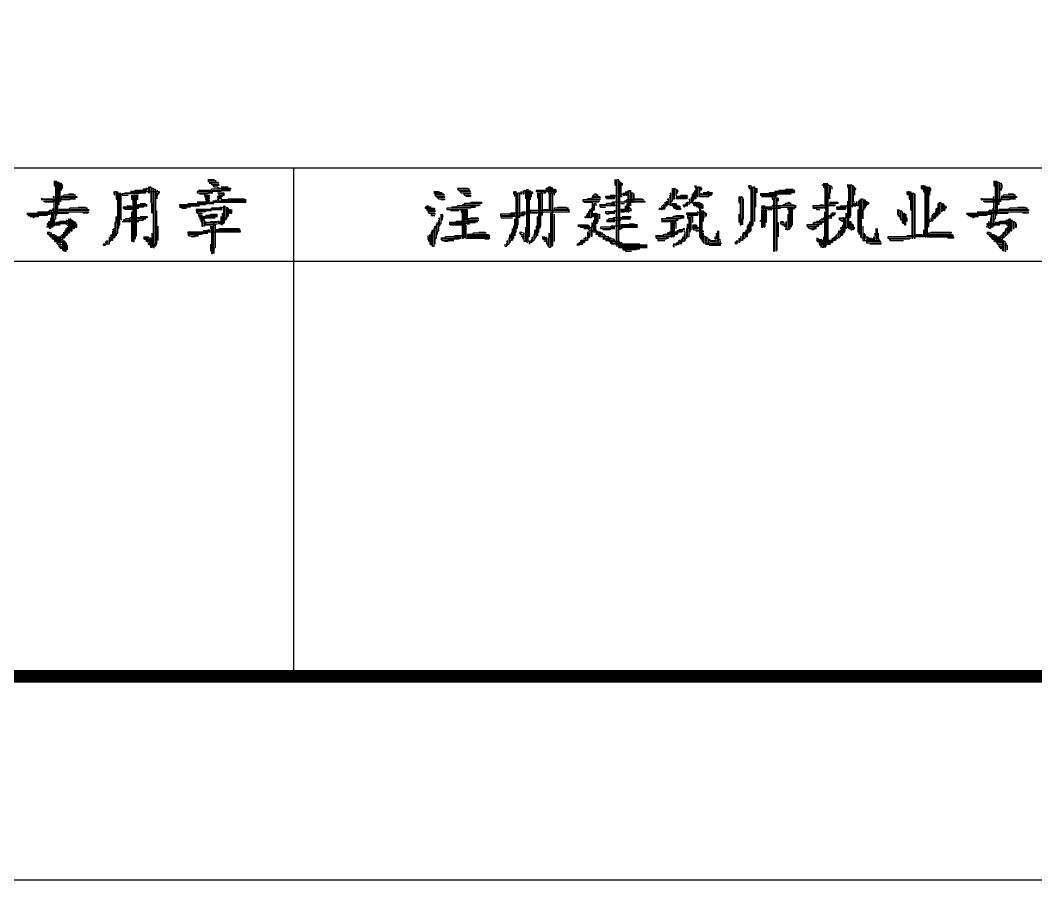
# Model space of a CAD drawing. Header units: inches. Extents: x -10386 to 73614, y -7144 to 52256.
# Drawn here: x 42467 to 50452, y -7144 to -383 of the extents above; entities that cross this region are included whole.
import ezdxf

# ---------------------------------------------------------------- set-up
doc = ezdxf.new("R2010")
doc.units = ezdxf.units.IN
doc.header["$MEASUREMENT"] = 0
doc.layers.add('TITLE_BLOCK_A1$0$TITLE', color=7, linetype='Continuous')
doc.layers.add('Viewpoint', color=8, linetype='Continuous', plot=False)

msp = doc.modelspace()

# ---------------------------------------------------------------- linework, layer by layer
at = {"layer": 'TITLE_BLOCK_A1$0$TITLE'}
for p, q in [((36614.1, -1543.5), (63614.1, -1543.5)), ((36614.1, -1543.5), (63614.1, -1543.5)), ((44614.1, -1543.5), (44614.1, -5543.5)), ((44614.1, -1543.5), (44614.1, -5543.5)), ((36614.1, -2277.4), (44614.1, -2277.4)), ((44614.1, -2277.4), (52614.1, -2277.4)), ((-10385.9, -7143.5), (73614.1, -7143.5))]:
    msp.add_line(p, q, dxfattribs=at)
at = {"layer": 'TITLE_BLOCK_A1$0$TITLE', "const_width": 100}
msp.add_lwpolyline([(-6785.9, 50656.5), (-6785.9, -5543.5), (72114.1, -5543.5), (72114.1, 50656.5), (-6785.9, 50656.5)], dxfattribs=at)
at = {"layer": 'TITLE_BLOCK_A1$0$TITLE'}
for points in [[(42732.9, -1646.2), (42732.9, -1683.7), (42742.3, -1693.1), (42742.3, -1646.2), (42742.3, -1786.8), (42742.3, -1927.5), (42742.3, -1946.2), (42732.9, -1955.6), (42732.9, -2002.5), (42732.9, -1861.8), (42732.9, -1768.1), (42723.5, -1777.5)], [(42751.6, -1646.2), (42751.6, -1786.8), (42751.6, -1918.1), (42751.6, -1899.3), (42761, -1899.3), (42761, -1758.7), (42761, -1655.6), (42770.4, -1655.6), (42770.4, -1796.2), (42770.4, -1833.7), (42770.4, -1805.6), (42779.8, -1805.6), (42779.8, -1665), (42789.1, -1665), (42789.1, -1721.2), (42789.1, -1702.5), (42798.5, -1702.5), (42798.5, -1674.3)], [(43942.3, -1636.8), (43989.1, -1636.8), (43998.5, -1646.2), (44007.9, -1646.2), (43942.3, -1646.2), (43951.6, -1655.6), (44017.3, -1655.6), (44026.6, -1665), (43951.6, -1665), (43970.4, -1665), (43970.4, -1674.3), (44026.6, -1674.3), (44026.6, -1683.7), (43979.8, -1683.7), (43989.1, -1693.1), (44017.3, -1693.1), (44026.6, -1702.5), (44017.3, -1702.5), (44120.4, -1702.5), (44120.4, -1711.8), (43979.8, -1711.8), (43970.4, -1711.8), (43961, -1721.2), (43867.3, -1721.2), (44007.9, -1721.2), (44120.4, -1721.2), (44045.4, -1721.2), (44045.4, -1730.6), (43904.8, -1730.6), (43857.9, -1730.6), (43857.9, -1740), (43979.8, -1740), (43942.3, -1740), (43942.3, -1749.3), (43876.6, -1749.3), (43914.1, -1749.3), (43914.1, -1758.7), (43951.6, -1758.7), (43951.6, -1768.1), (43914.1, -1768.1), (43923.5, -1777.5), (43951.6, -1777.5), (43951.6, -1786.8), (43923.5, -1786.8), (43923.5, -1796.2), (43951.6, -1796.2), (43951.6, -1805.6), (43932.9, -1805.6), (43923.5, -1815), (43857.9, -1815), (43998.5, -1815), (44139.1, -1815), (44242.3, -1815), (44232.9, -1805.6), (44242.3, -1805.6), (44101.6, -1805.6), (43979.8, -1805.6), (44007.9, -1805.6), (44007.9, -1796.2)], [(47142.3, -1636.8), (47142.3, -1674.3), (47151.6, -1683.7), (47151.6, -1636.8), (47151.6, -2152.5), (47161, -2161.8), (47161, -1636.8), (47170.4, -1636.8), (47170.4, -2171.2), (47179.8, -2171.2), (47320.4, -2171.2), (47395.4, -2171.2), (47386, -2161.8), (47395.4, -2161.8), (47254.8, -2161.8), (47179.8, -2161.8), (47189.1, -2152.5), (47179.8, -2152.5), (47320.4, -2152.5), (47395.4, -2152.5), (47339.1, -2152.5), (47339.1, -2143.1), (47198.5, -2143.1), (47114.1, -2143.1), (47123.5, -2133.7), (47104.8, -2133.7), (47198.5, -2133.7), (47179.8, -2133.7), (47179.8, -2124.3), (47095.4, -2124.3), (47104.8, -2115), (47067.3, -2115), (47142.3, -2115), (47132.9, -2105.6), (47048.5, -2105.6), (47057.9, -2096.2), (47048.5, -2096.2), (47114.1, -2096.2), (47095.4, -2096.2), (47095.4, -2086.8), (47020.4, -2086.8), (47029.8, -2077.5), (47011, -2077.5), (47067.3, -2077.5), (47057.9, -2068.1), (46992.3, -2068.1), (47001.6, -2058.7), (46992.3, -2058.7), (47048.5, -2058.7), (47029.8, -2058.7), (47029.8, -2049.3), (46926.6, -2049.3), (46926.6, -2058.7), (46926.6, -2115), (46917.3, -2115), (46879.8, -2115), (46870.4, -2124.3), (46907.9, -2124.3), (46898.5, -2133.7), (46861, -2133.7), (46851.6, -2143.1), (46842.3, -2143.1), (46889.1, -2143.1), (46861, -2143.1), (46861, -2152.5), (46842.3, -2152.5)], [(47179.8, -1646.2), (47179.8, -1786.8), (47179.8, -1927.5), (47179.8, -2030.6), (47189.1, -2021.2), (47198.5, -2021.2), (47189.1, -2011.8), (47320.4, -2011.8), (47311, -2002.5), (47320.4, -2002.5), (47179.8, -2002.5), (47114.1, -2002.5), (47104.8, -2011.8), (47142.3, -2011.8), (47029.8, -2011.8), (47029.8, -2021.2), (47142.3, -2021.2), (47104.8, -2021.2), (47104.8, -2030.6), (47048.5, -2030.6)], [(47189.1, -1655.6), (47189.1, -1768.1), (47198.5, -1768.1)], [(47198.5, -1665), (47198.5, -1683.7)], [(48773.5, -1674.3), (48773.5, -1683.7)], [(48782.9, -1665), (48782.9, -1693.1), (48792.3, -1702.5), (48792.3, -1665), (48792.3, -1805.6), (48792.3, -1861.8), (48801.6, -1871.2), (48801.6, -1730.6), (48801.6, -1665), (48801.6, -2161.8), (48792.3, -2171.2), (48792.3, -2030.6), (48792.3, -1890), (48792.3, -1936.8), (48782.9, -1936.8), (48848.5, -1936.8), (48839.1, -1927.5), (48848.5, -1927.5), (48811, -1927.5), (48820.4, -1918.1), (48811, -1918.1), (48867.3, -1918.1), (48857.9, -1908.7), (48839.1, -1908.7), (48876.6, -1908.7), (48867.3, -1899.3), (48876.6, -1899.3), (48848.5, -1899.3)], [(48811, -1665), (48811, -2143.1), (48820.4, -2143.1), (48820.4, -1674.3), (48829.8, -1683.7), (48829.8, -1786.8), (48829.8, -1740), (48839.1, -1740), (48839.1, -1683.7), (48848.5, -1693.1), (48848.5, -1711.8)], [(48970.4, -1674.3), (48970.4, -1693.1), (48979.8, -1702.5), (48979.8, -1674.3), (48979.8, -1815), (48979.8, -1955.6), (48979.8, -2021.2), (48989.1, -2021.2), (48989.1, -1965), (48998.5, -1965), (48998.5, -2030.6), (49007.9, -2030.6), (49007.9, -1983.7), (49017.3, -1993.1), (49017.3, -2030.6), (49026.6, -2021.2), (49026.6, -2011.8)], [(48989.1, -1674.3), (48989.1, -1815), (48989.1, -1936.8), (48989.1, -1918.1), (48998.5, -1918.1), (48998.5, -1777.5), (48998.5, -1674.3), (49007.9, -1683.7), (49007.9, -1824.3), (49007.9, -1852.5), (49017.3, -1843.1)], [(50123.5, -1646.2), (50123.5, -1683.7), (50132.9, -1693.1), (50132.9, -1646.2), (50132.9, -1786.8), (50132.9, -1927.5), (50132.9, -1946.2), (50123.5, -1955.6), (50123.5, -2002.5), (50123.5, -1861.8), (50123.5, -1768.1), (50114.1, -1777.5)], [(50142.3, -1646.2), (50142.3, -1786.8), (50142.3, -1918.1), (50142.3, -1899.3), (50151.6, -1899.3), (50151.6, -1758.7), (50151.6, -1655.6), (50161, -1655.6), (50161, -1796.2), (50161, -1833.7), (50161, -1805.6), (50170.4, -1805.6), (50170.4, -1665), (50179.8, -1665), (50179.8, -1721.2), (50179.8, -1702.5), (50189.1, -1702.5), (50189.1, -1674.3)], [(42845.4, -1749.3), (42882.9, -1749.3), (42892.3, -1758.7), (42901.6, -1758.7), (42807.9, -1758.7), (42798.5, -1768.1), (42789.1, -1768.1), (42911, -1768.1), (42911, -1777.5), (42789.1, -1777.5), (42789.1, -1786.8), (42901.6, -1786.8), (42854.8, -1786.8), (42854.8, -1796.2), (42714.1, -1796.2), (42629.8, -1796.2), (42639.1, -1786.8), (42629.8, -1786.8), (42723.5, -1786.8)], [(43201.6, -1730.6), (43201.6, -1749.3), (43211, -1758.7), (43211, -1730.6), (43220.4, -1730.6), (43220.4, -1786.8), (43229.8, -1796.2), (43229.8, -1730.6), (43229.8, -1871.2), (43229.8, -2011.8), (43229.8, -2058.7), (43220.4, -2068.1), (43220.4, -2077.5), (43220.4, -1936.8), (43220.4, -1927.5), (43220.4, -1974.3), (43211, -1974.3), (43211, -2086.8), (43201.6, -2096.2), (43201.6, -2021.2), (43192.3, -2030.6)], [(43239.1, -1740), (43239.1, -1880.6), (43239.1, -2021.2), (43239.1, -1993.1), (43248.5, -1993.1), (43248.5, -1852.5), (43248.5, -1740), (43257.9, -1749.3), (43257.9, -1890), (43257.9, -1946.2), (43267.3, -1955.6)], [(43286, -1740), (43426.6, -1740), (43454.8, -1740), (43398.5, -1740), (43398.5, -1749.3), (43267.3, -1749.3), (43267.3, -1758.7), (43314.1, -1758.7)], [(43454.8, -1702.5), (43464.1, -1702.5), (43464.1, -1711.8), (43436, -1711.8), (43426.6, -1721.2), (43464.1, -1721.2), (43370.4, -1721.2), (43361, -1730.6), (43332.9, -1730.6), (43473.5, -1730.6), (43557.9, -1730.6), (43557.9, -1740)], [(43473.5, -1693.1), (43473.5, -1740), (43482.9, -1740), (43482.9, -1693.1), (43492.3, -1693.1), (43492.3, -1815), (43501.6, -1824.3), (43501.6, -1899.3), (43501.6, -1758.7), (43501.6, -1702.5), (43511, -1702.5), (43511, -2171.2), (43520.4, -2171.2), (43520.4, -1711.8), (43529.8, -1711.8), (43529.8, -2161.8), (43529.8, -2143.1), (43539.1, -2143.1), (43539.1, -2002.5), (43539.1, -1880.6)], [(43539.1, -1721.2), (43548.5, -1721.2)], [(43539.1, -1740), (43539.1, -1786.8), (43539.1, -1758.7), (43548.5, -1758.7), (43548.5, -1740), (43557.9, -1749.3)], [(44017.3, -1740), (44064.1, -1740), (44073.5, -1749.3), (44026.6, -1749.3), (44026.6, -1758.7), (44073.5, -1758.7), (44054.8, -1758.7), (44054.8, -1768.1), (44017.3, -1768.1), (44017.3, -1777.5), (44045.4, -1777.5), (44045.4, -1786.8), (44017.3, -1786.8), (44017.3, -1796.2), (44026.6, -1796.2)], [(44045.4, -1693.1), (44101.6, -1693.1)], [(45717.3, -1730.6), (45754.8, -1730.6), (45764.1, -1740), (45782.9, -1740), (45717.3, -1740), (45726.6, -1749.3), (45792.3, -1749.3), (45801.6, -1758.7), (45726.6, -1758.7), (45736, -1768.1), (45801.6, -1768.1), (45801.6, -1777.5), (45745.4, -1777.5), (45754.8, -1786.8), (45801.6, -1786.8), (45801.6, -1796.2), (45773.5, -1796.2)], [(45904.8, -1702.5), (45979.8, -1702.5), (45989.1, -1711.8), (45998.5, -1711.8), (45904.8, -1711.8), (45914.1, -1721.2), (45998.5, -1721.2), (46007.9, -1730.6), (45923.5, -1730.6), (45932.9, -1740), (46007.9, -1740), (46007.9, -1749.3), (45951.6, -1749.3), (45961, -1758.7), (46007.9, -1758.7), (46007.9, -1768.1), (45970.4, -1768.1)], [(46373.5, -1740), (46373.5, -1880.6), (46373.5, -2021.2), (46373.5, -1993.1), (46382.9, -1993.1), (46382.9, -1852.5), (46382.9, -1740), (46392.3, -1740), (46392.3, -1880.6), (46392.3, -1936.8), (46392.3, -1918.1), (46401.6, -1918.1), (46429.8, -1918.1), (46420.4, -1908.7), (46401.6, -1908.7), (46439.1, -1908.7), (46429.8, -1899.3), (46439.1, -1899.3), (46326.6, -1899.3), (46317.3, -1908.7), (46354.8, -1908.7), (46242.3, -1908.7), (46242.3, -1918.1), (46354.8, -1918.1), (46354.8, -1927.5), (46242.3, -1927.5), (46251.6, -1936.8), (46336, -1936.8)], [(46345.4, -1730.6), (46345.4, -1749.3), (46354.8, -1758.7), (46354.8, -1768.1), (46354.8, -1730.6), (46364.1, -1730.6), (46364.1, -1871.2), (46364.1, -2011.8), (46364.1, -2049.3), (46354.8, -2058.7), (46354.8, -2077.5), (46354.8, -1946.2), (46354.8, -2002.5), (46345.4, -2002.5), (46345.4, -2096.2), (46336, -2105.6), (46336, -2115), (46336, -2021.2), (46336, -2058.7), (46326.6, -2058.7), (46326.6, -2115), (46317.3, -2124.3), (46317.3, -2133.7), (46317.3, -2068.1), (46317.3, -2096.2), (46307.9, -2096.2), (46307.9, -2143.1), (46298.5, -2152.5), (46298.5, -2115), (46289.1, -2124.3)], [(46401.6, -1730.6), (46401.6, -1749.3), (46411, -1749.3), (46411, -1730.6)], [(46420.4, -1721.2), (46420.4, -1749.3), (46429.8, -1749.3), (46429.8, -1721.2), (46439.1, -1721.2), (46439.1, -1786.8)], [(46448.5, -1711.8), (46448.5, -1852.5), (46448.5, -1993.1), (46448.5, -2124.3), (46457.9, -2133.7)], [(46457.9, -1711.8), (46457.9, -1852.5), (46457.9, -1993.1), (46457.9, -2115), (46467.3, -2124.3)], [(46467.3, -1721.2), (46467.3, -1861.8), (46467.3, -2002.5), (46467.3, -2086.8)], [(46476.6, -1721.2), (46476.6, -1796.2), (46476.6, -1768.1), (46486, -1768.1), (46486, -1730.6), (46495.4, -1740), (46495.4, -1749.3)], [(46551.6, -1740), (46551.6, -1880.6), (46551.6, -2021.2), (46551.6, -2002.5), (46561, -2002.5), (46561, -1861.8), (46561, -1740), (46570.4, -1740), (46570.4, -1880.6), (46570.4, -1918.1), (46570.4, -1890), (46579.8, -1890), (46720.4, -1890), (46786, -1890), (46776.6, -1880.6), (46786, -1880.6), (46645.4, -1880.6), (46504.8, -1880.6), (46476.6, -1880.6), (46476.6, -1890), (46532.9, -1890), (46532.9, -1899.3), (46476.6, -1899.3)], [(46532.9, -1740), (46532.9, -1777.5), (46542.3, -1786.8), (46542.3, -1740), (46542.3, -1880.6), (46542.3, -2021.2), (46542.3, -2049.3), (46532.9, -2058.7), (46532.9, -2077.5), (46532.9, -1936.8), (46532.9, -1927.5), (46532.9, -2002.5), (46523.5, -2002.5), (46523.5, -2086.8), (46514.1, -2096.2), (46514.1, -2105.6), (46514.1, -2030.6), (46514.1, -2068.1), (46504.8, -2068.1), (46504.8, -2115), (46495.4, -2124.3), (46495.4, -2086.8), (46486, -2096.2)], [(46617.3, -1693.1), (46636, -1693.1), (46645.4, -1702.5), (46654.8, -1702.5), (46607.9, -1702.5), (46598.5, -1711.8), (46673.5, -1711.8), (46682.9, -1721.2), (46542.3, -1721.2), (46523.5, -1721.2), (46523.5, -1730.6), (46664.1, -1730.6), (46682.9, -1730.6), (46673.5, -1740)], [(46579.8, -1740), (46598.5, -1740)], [(46617.3, -1740), (46626.6, -1740), (46626.6, -1871.2), (46636, -1871.2), (46636, -1740), (46645.4, -1740), (46645.4, -1880.6), (46645.4, -2021.2), (46645.4, -2161.8), (46654.8, -2152.5), (46654.8, -2011.8), (46654.8, -1871.2), (46654.8, -1740), (46664.1, -1740), (46664.1, -1758.7)], [(46982.9, -1749.3), (46992.3, -1749.3), (47001.6, -1758.7), (47011, -1758.7), (46973.5, -1758.7), (46964.1, -1768.1), (47020.4, -1768.1), (47029.8, -1777.5), (46964.1, -1777.5), (46954.8, -1786.8), (46926.6, -1786.8), (47029.8, -1786.8), (47020.4, -1796.2), (46889.1, -1796.2), (46889.1, -1805.6), (47020.4, -1805.6), (47011, -1815), (46898.5, -1815), (46964.1, -1815), (46964.1, -1824.3), (46964.1, -1927.5), (46973.5, -1927.5)], [(47245.4, -1721.2), (47245.4, -1861.8), (47245.4, -1890), (47254.8, -1890), (47254.8, -1749.3), (47254.8, -1721.2), (47264.1, -1721.2), (47264.1, -1843.1), (47264.1, -1815), (47273.5, -1815), (47273.5, -1740), (47282.9, -1740), (47282.9, -1815), (47292.3, -1815), (47292.3, -1749.3), (47292.3, -1786.8), (47301.6, -1786.8), (47357.9, -1786.8), (47367.3, -1796.2), (47236, -1796.2), (47226.6, -1805.6), (47217.3, -1805.6), (47357.9, -1805.6), (47376.6, -1805.6), (47376.6, -1815), (47236, -1815), (47123.5, -1815), (47114.1, -1824.3), (47142.3, -1824.3), (47076.6, -1824.3), (47067.3, -1833.7), (47020.4, -1833.7), (47142.3, -1833.7), (47142.3, -1843.1), (47020.4, -1843.1), (47029.8, -1852.5), (47067.3, -1852.5)], [(47198.5, -1749.3), (47198.5, -1758.7)], [(47207.9, -1740), (47207.9, -1758.7), (47217.3, -1758.7), (47217.3, -1740)], [(47226.6, -1730.6), (47226.6, -1758.7), (47236, -1758.7), (47236, -1730.6)], [(47592.3, -1702.5), (47592.3, -1805.6), (47582.9, -1815), (47582.9, -1843.1), (47582.9, -1740), (47573.5, -1749.3)], [(47601.6, -1702.5), (47601.6, -1786.8), (47611, -1786.8), (47611, -1702.5), (47620.4, -1711.8), (47620.4, -1758.7), (47629.8, -1768.1)], [(47629.8, -1711.8), (47629.8, -1749.3), (47629.8, -1730.6), (47639.1, -1730.6), (47639.1, -1721.2)], [(47770.4, -1683.7), (47770.4, -1693.1), (47779.8, -1702.5), (47779.8, -1683.7), (47779.8, -1786.8), (47770.4, -1786.8), (47770.4, -1721.2), (47770.4, -1740), (47761, -1740), (47761, -1796.2), (47751.6, -1805.6), (47751.6, -1824.3), (47751.6, -1749.3), (47751.6, -1777.5), (47742.3, -1777.5), (47742.3, -1815), (47732.9, -1824.3), (47732.9, -1786.8), (47723.5, -1796.2)], [(47789.1, -1693.1), (47789.1, -1768.1), (47798.5, -1768.1), (47798.5, -1693.1), (47807.9, -1693.1), (47807.9, -1768.1), (47817.3, -1768.1), (47882.9, -1768.1), (47873.5, -1758.7), (47901.6, -1758.7), (47817.3, -1758.7), (47826.6, -1749.3), (47817.3, -1749.3), (47911, -1749.3), (47901.6, -1740), (47911, -1740), (47836, -1740), (47873.5, -1740), (47873.5, -1730.6), (47882.9, -1730.6)], [(47817.3, -1693.1), (47817.3, -1721.2), (47826.6, -1711.8), (47826.6, -1702.5)], [(48192.3, -1683.7), (48192.3, -1693.1), (48201.6, -1702.5), (48201.6, -1711.8), (48201.6, -1683.7), (48211, -1683.7), (48211, -1824.3), (48211, -1965), (48211, -2040), (48201.6, -2049.3)], [(48220.4, -1693.1), (48220.4, -1833.7), (48220.4, -1974.3), (48220.4, -2002.5), (48229.8, -1993.1), (48229.8, -1852.5), (48229.8, -1711.8), (48229.8, -1693.1), (48239.1, -1693.1), (48239.1, -1833.7), (48239.1, -1965)], [(48248.5, -1702.5), (48248.5, -1843.1), (48248.5, -1852.5)], [(48257.9, -1702.5), (48257.9, -1740)], [(48482.9, -1711.8), (48539.1, -1711.8), (48548.5, -1721.2), (48557.9, -1721.2), (48436, -1721.2), (48426.6, -1730.6), (48398.5, -1730.6), (48539.1, -1730.6), (48557.9, -1730.6), (48548.5, -1740), (48407.9, -1740), (48361, -1740), (48351.6, -1749.3), (48286, -1749.3), (48426.6, -1749.3), (48529.8, -1749.3)], [(49017.3, -1683.7), (49017.3, -1805.6), (49026.6, -1815)], [(49026.6, -1693.1), (49026.6, -1758.7), (49026.6, -1711.8), (49036, -1711.8), (49036, -1702.5)], [(49439.1, -1730.6), (49439.1, -1749.3), (49448.5, -1758.7), (49448.5, -1730.6), (49457.9, -1730.6), (49457.9, -1786.8), (49467.3, -1796.2), (49467.3, -1730.6), (49467.3, -1871.2), (49476.6, -1880.6), (49476.6, -1740), (49476.6, -1880.6), (49476.6, -2021.2), (49476.6, -2096.2), (49486, -2096.2), (49486, -1955.6), (49486, -1815), (49486, -1740), (49495.4, -1749.3), (49495.4, -1890), (49495.4, -2030.6), (49495.4, -2096.2), (49504.8, -2096.2), (49504.8, -1955.6), (49504.8, -1815), (49504.8, -1749.3)], [(49551.6, -1683.7), (49551.6, -1702.5), (49561, -1711.8), (49561, -1683.7), (49570.4, -1683.7), (49570.4, -1730.6), (49579.8, -1740), (49579.8, -1683.7), (49579.8, -1824.3), (49579.8, -1965), (49579.8, -2086.8), (49589.1, -2086.8), (49589.1, -1946.2), (49589.1, -1805.6), (49589.1, -1693.1), (49598.5, -1693.1), (49598.5, -1833.7), (49598.5, -1974.3), (49598.5, -2086.8), (49607.9, -2086.8), (49748.5, -2086.8), (49804.8, -2086.8), (49804.8, -2096.2), (49757.9, -2096.2)], [(49607.9, -1693.1), (49607.9, -1833.7), (49607.9, -1974.3), (49607.9, -2011.8), (49607.9, -1974.3), (49617.3, -1974.3)], [(49617.3, -1693.1), (49617.3, -1758.7), (49617.3, -1721.2), (49626.6, -1721.2), (49626.6, -1702.5)], [(50236, -1749.3), (50273.5, -1749.3), (50282.9, -1758.7), (50292.3, -1758.7), (50198.5, -1758.7), (50189.1, -1768.1), (50179.8, -1768.1), (50301.6, -1768.1), (50301.6, -1777.5), (50179.8, -1777.5), (50179.8, -1786.8), (50292.3, -1786.8), (50245.4, -1786.8), (50245.4, -1796.2), (50104.8, -1796.2), (50020.4, -1796.2), (50029.8, -1786.8), (50020.4, -1786.8), (50114.1, -1786.8)], [(42648.5, -1805.6), (42789.1, -1805.6), (42723.5, -1805.6), (42723.5, -1815), (42657.9, -1815)], [(43407.9, -1824.3), (43445.4, -1824.3), (43454.8, -1833.7), (43464.1, -1833.7), (43389.1, -1833.7), (43389.1, -1843.1), (43464.1, -1843.1), (43436, -1843.1), (43436, -1852.5), (43295.4, -1852.5), (43276.6, -1852.5), (43276.6, -1861.8), (43398.5, -1861.8), (43342.3, -1861.8), (43342.3, -1871.2), (43286, -1871.2)], [(43342.3, -1758.7), (43342.3, -1786.8), (43351.6, -1796.2), (43351.6, -1758.7), (43351.6, -1899.3), (43351.6, -2040), (43351.6, -2124.3), (43361, -2124.3), (43361, -1983.7), (43361, -1843.1), (43361, -1758.7), (43370.4, -1758.7), (43370.4, -1899.3), (43370.4, -2040), (43370.4, -2105.6), (43370.4, -2077.5), (43379.8, -2077.5), (43379.8, -1936.8), (43379.8, -1796.2), (43379.8, -1758.7), (43389.1, -1758.7), (43389.1, -1796.2)], [(43782.9, -1824.3), (43923.5, -1824.3), (43989.1, -1824.3), (43923.5, -1824.3), (43923.5, -1833.7), (43782.9, -1833.7), (43717.3, -1833.7), (43717.3, -1843.1), (43857.9, -1843.1), (43876.6, -1843.1), (43801.6, -1843.1), (43801.6, -1852.5), (43717.3, -1852.5), (43736, -1852.5), (43736, -1861.8), (43773.5, -1861.8)], [(44101.6, -1786.8), (44223.5, -1786.8), (44232.9, -1796.2), (44242.3, -1796.2), (44101.6, -1796.2), (44045.4, -1796.2)], [(46007.9, -1815), (46092.3, -1815), (46092.3, -1824.3), (45961, -1824.3), (45951.6, -1833.7), (45942.3, -1833.7), (46082.9, -1833.7), (46073.5, -1843.1), (45932.9, -1843.1), (45904.8, -1843.1), (45895.4, -1852.5), (45857.9, -1852.5), (45998.5, -1852.5), (46045.4, -1852.5), (46007.9, -1852.5), (46007.9, -1861.8), (45867.3, -1861.8), (45820.4, -1861.8), (45820.4, -1871.2), (45961, -1871.2), (45979.8, -1871.2), (45979.8, -1880.6), (45979.8, -1983.7), (45989.1, -1983.7), (45998.5, -1983.7), (45989.1, -1974.3), (46045.4, -1974.3), (46036, -1965), (46064.1, -1965), (45923.5, -1965), (45895.4, -1965), (45886, -1974.3), (45839.1, -1974.3), (45970.4, -1974.3), (45970.4, -1983.7), (45839.1, -1983.7), (45848.5, -1993.1), (45970.4, -1993.1), (45970.4, -2002.5), (45970.4, -2096.2), (45979.8, -2096.2), (46120.4, -2096.2), (46157.9, -2096.2), (46148.5, -2105.6), (46120.4, -2105.6)], [(46973.5, -1824.3), (46973.5, -1880.6), (46982.9, -1871.2), (46982.9, -1824.3), (46992.3, -1824.3), (46992.3, -1843.1)], [(47104.8, -1758.7), (47142.3, -1758.7), (47142.3, -1768.1), (47067.3, -1768.1), (47067.3, -1777.5), (47142.3, -1777.5), (47132.9, -1786.8), (47076.6, -1786.8)], [(47189.1, -1824.3), (47217.3, -1824.3)], [(47236, -1824.3), (47236, -1890), (47226.6, -1890), (47226.6, -1843.1), (47226.6, -1871.2), (47217.3, -1871.2), (47189.1, -1871.2), (47189.1, -1880.6), (47273.5, -1880.6), (47264.1, -1871.2), (47273.5, -1871.2)], [(47536, -1815), (47536, -1861.8), (47526.6, -1871.2), (47526.6, -1833.7), (47517.3, -1843.1)], [(47545.4, -1805.6), (47545.4, -1843.1), (47554.8, -1843.1), (47554.8, -1805.6)], [(47573.5, -1758.7), (47573.5, -1833.7), (47564.1, -1833.7), (47564.1, -1786.8), (47554.8, -1796.2)], [(47592.3, -1824.3), (47620.4, -1824.3), (47629.8, -1833.7), (47592.3, -1833.7), (47592.3, -1843.1), (47648.5, -1843.1), (47657.9, -1852.5), (47601.6, -1852.5), (47611, -1861.8), (47657.9, -1861.8), (47657.9, -1871.2), (47620.4, -1871.2)], [(47657.9, -1758.7), (47704.8, -1758.7), (47714.1, -1768.1), (47639.1, -1768.1), (47629.8, -1777.5), (47620.4, -1777.5), (47714.1, -1777.5), (47704.8, -1786.8), (47620.4, -1786.8)], [(47695.4, -1824.3), (47695.4, -1843.1), (47686, -1852.5), (47686, -1833.7), (47676.6, -1843.1)], [(47704.8, -1815), (47704.8, -1843.1), (47714.1, -1843.1), (47714.1, -1815), (47723.5, -1815), (47723.5, -1833.7)], [(47761, -1815), (47761, -1833.7), (47770.4, -1843.1), (47770.4, -1815), (47779.8, -1815), (47779.8, -1843.1), (47789.1, -1852.5), (47789.1, -1815), (47798.5, -1815), (47798.5, -1852.5), (47807.9, -1861.8), (47807.9, -1815), (47807.9, -1955.6), (47807.9, -2086.8), (47817.3, -2096.2), (47817.3, -2105.6), (47817.3, -1965), (47817.3, -1824.3), (47826.6, -1824.3), (47826.6, -1861.8), (47836, -1861.8), (47836, -1833.7)], [(48117.3, -1768.1), (48117.3, -1815), (48126.6, -1824.3), (48126.6, -1768.1), (48126.6, -1908.7), (48126.6, -1993.1), (48136, -1993.1), (48136, -1852.5), (48136, -1768.1), (48145.4, -1777.5), (48145.4, -1918.1), (48145.4, -1993.1), (48145.4, -1946.2), (48154.8, -1946.2), (48154.8, -1805.6), (48154.8, -1786.8)], [(48286, -1758.7), (48417.3, -1758.7), (48407.9, -1768.1), (48295.4, -1768.1), (48379.8, -1768.1), (48379.8, -1777.5), (48379.8, -1786.8), (48389.1, -1796.2), (48389.1, -1777.5), (48389.1, -1918.1), (48389.1, -2058.7), (48389.1, -2199.3), (48398.5, -2199.3), (48398.5, -2058.7), (48398.5, -1918.1), (48398.5, -1777.5), (48407.9, -1777.5), (48407.9, -1918.1), (48407.9, -2058.7), (48407.9, -2199.3), (48417.3, -2190), (48417.3, -2049.3), (48417.3, -1908.7), (48417.3, -1777.5), (48426.6, -1786.8), (48426.6, -1805.6)], [(48501.6, -1815), (48511, -1815), (48520.4, -1824.3), (48529.8, -1824.3), (48482.9, -1824.3), (48473.5, -1833.7), (48464.1, -1833.7), (48548.5, -1833.7), (48557.9, -1843.1), (48567.3, -1843.1), (48426.6, -1843.1), (48379.8, -1843.1), (48370.4, -1852.5), (48379.8, -1852.5), (48295.4, -1852.5), (48295.4, -1861.8), (48436, -1861.8), (48445.4, -1861.8), (48436, -1852.5), (48426.6, -1852.5), (48567.3, -1852.5), (48557.9, -1861.8)], [(48829.8, -1815), (48895.4, -1815), (48895.4, -1824.3), (48829.8, -1824.3), (48829.8, -1833.7), (48876.6, -1833.7), (48867.3, -1843.1), (48726.6, -1843.1), (48698.5, -1843.1), (48698.5, -1852.5), (48782.9, -1852.5), (48782.9, -1861.8), (48698.5, -1861.8), (48726.6, -1861.8), (48726.6, -1871.2), (48754.8, -1871.2)], [(48754.8, -1833.7), (48782.9, -1833.7)], [(49017.3, -1824.3), (49036, -1824.3), (49036, -1833.7), (49017.3, -1833.7), (49026.6, -1843.1), (49036, -1843.1), (48961, -1843.1), (48961, -1852.5), (48886, -1852.5), (48886, -1861.8), (48961, -1861.8), (48951.6, -1871.2), (48886, -1871.2)], [(48970.4, -1805.6), (48970.4, -1946.2), (48970.4, -2011.8), (48961, -2021.2), (48961, -1899.3), (48961, -1936.8), (48951.6, -1936.8), (48951.6, -2040), (48942.3, -2049.3), (48942.3, -2058.7), (48942.3, -1936.8), (48932.9, -1936.8)], [(49054.8, -1805.6), (49054.8, -1843.1), (49045.4, -1843.1), (49045.4, -1815), (49036, -1815)], [(49064.1, -1796.2), (49064.1, -1936.8), (49064.1, -2068.1), (49064.1, -2049.3), (49054.8, -2049.3), (49054.8, -1908.7), (49054.8, -1871.2)], [(49073.5, -1786.8), (49073.5, -1927.5), (49073.5, -2068.1), (49073.5, -2086.8), (49082.9, -2096.2), (49082.9, -1955.6), (49082.9, -1815), (49082.9, -1786.8), (49092.3, -1786.8), (49092.3, -1927.5), (49092.3, -1946.2), (49092.3, -1871.2), (49101.6, -1871.2), (49101.6, -1796.2), (49111, -1796.2), (49111, -1861.8), (49111, -1843.1), (49120.4, -1843.1), (49120.4, -1805.6), (49129.8, -1815), (49129.8, -1833.7), (49139.1, -1824.3), (49139.1, -1815)], [(49682.9, -1824.3), (49682.9, -1918.1), (49673.5, -1927.5), (49673.5, -1861.8), (49664.1, -1871.2)], [(49692.3, -1815), (49692.3, -1908.7), (49701.6, -1899.3), (49701.6, -1815), (49711, -1824.3), (49711, -1890), (49720.4, -1880.6), (49720.4, -1824.3), (49729.8, -1833.7), (49729.8, -1880.6), (49739.1, -1871.2), (49739.1, -1843.1), (49748.5, -1852.5), (49748.5, -1861.8)], [(50039.1, -1805.6), (50179.8, -1805.6), (50114.1, -1805.6), (50114.1, -1815), (50048.5, -1815)], [(42517.3, -1899.3), (42657.9, -1899.3), (42798.5, -1899.3), (42845.4, -1899.3)], [(42517.3, -1908.7), (42657.9, -1908.7), (42704.8, -1908.7), (42676.6, -1908.7), (42676.6, -1918.1), (42536, -1918.1), (42526.6, -1918.1), (42545.4, -1918.1), (42545.4, -1927.5), (42611, -1927.5), (42573.5, -1927.5), (42573.5, -1936.8), (42564.1, -1936.8)], [(42601.6, -1890), (42742.3, -1890), (42882.9, -1890), (43004.8, -1890), (42995.4, -1899.3), (42957.9, -1899.3)], [(42920.4, -1852.5), (42976.6, -1852.5), (42986, -1861.8), (42995.4, -1861.8), (42854.8, -1861.8), (42845.4, -1871.2), (42770.4, -1871.2), (42911, -1871.2), (43004.8, -1871.2), (43004.8, -1880.6), (42864.1, -1880.6), (42723.5, -1880.6), (42695.4, -1880.6), (42686, -1890), (42723.5, -1890), (42723.5, -2011.8), (42714.1, -2011.8), (42714.1, -1890), (42704.8, -1890)], [(42723.5, -1861.8), (42723.5, -1871.2)], [(43304.8, -1843.1), (43342.3, -1843.1)], [(43342.3, -1890), (43342.3, -2030.6), (43342.3, -2124.3)], [(44036, -1852.5), (44054.8, -1852.5), (44054.8, -1861.8), (43970.4, -1861.8), (43961, -1871.2), (44054.8, -1871.2), (43914.1, -1871.2), (43848.5, -1871.2), (43848.5, -1880.6), (43970.4, -1880.6), (43923.5, -1880.6), (43923.5, -1890), (43848.5, -1890), (43857.9, -1899.3), (43895.4, -1899.3), (43895.4, -1908.7), (43867.3, -1908.7), (43867.3, -1918.1), (43895.4, -1918.1), (43904.8, -1927.5), (43867.3, -1927.5), (44007.9, -1927.5), (44017.3, -1927.5), (44007.9, -1918.1), (44017.3, -1918.1), (43923.5, -1918.1), (43961, -1918.1), (43961, -1908.7), (44017.3, -1908.7)], [(44054.8, -1899.3), (44054.8, -1993.1), (44045.4, -1993.1), (44045.4, -1927.5), (44045.4, -1965), (44036, -1965), (44036, -1983.7), (44026.6, -1983.7), (44026.6, -1965), (44017.3, -1965)], [(44064.1, -1843.1), (44064.1, -1983.7), (44073.5, -1974.3), (44073.5, -1843.1), (44082.9, -1852.5), (44082.9, -1955.6), (44082.9, -1936.8), (44092.3, -1936.8), (44092.3, -1852.5), (44101.6, -1861.8), (44101.6, -1927.5), (44101.6, -1899.3), (44111, -1899.3), (44111, -1871.2), (44120.4, -1871.2), (44120.4, -1899.3), (44129.8, -1899.3), (44129.8, -1871.2)], [(45661, -1843.1), (45670.4, -1843.1), (45679.8, -1852.5), (45698.5, -1852.5), (45651.6, -1852.5), (45651.6, -1861.8), (45717.3, -1861.8), (45726.6, -1871.2), (45661, -1871.2), (45670.4, -1880.6), (45726.6, -1880.6), (45726.6, -1890), (45670.4, -1890), (45679.8, -1899.3), (45726.6, -1899.3), (45726.6, -1908.7), (45698.5, -1908.7), (45698.5, -1918.1), (45726.6, -1918.1)], [(45773.5, -1908.7), (45773.5, -1983.7), (45764.1, -1993.1), (45764.1, -2002.5), (45764.1, -1936.8), (45754.8, -1946.2)], [(45782.9, -1908.7), (45782.9, -1955.6), (45782.9, -1927.5), (45792.3, -1927.5), (45792.3, -1918.1)], [(45848.5, -1880.6), (45914.1, -1880.6)], [(45932.9, -1880.6), (45932.9, -1890), (45942.3, -1899.3), (45942.3, -1880.6), (45942.3, -2021.2), (45942.3, -2096.2), (45951.6, -2096.2), (45951.6, -1955.6), (45951.6, -1880.6), (45961, -1880.6), (45961, -2021.2), (45961, -2096.2)], [(45970.4, -1880.6), (45970.4, -1955.6)], [(46411, -1890), (46439.1, -1890)], [(46579.8, -1871.2), (46617.3, -1871.2)], [(46636, -1899.3), (46636, -2040), (46636, -2171.2), (46626.6, -2171.2), (46626.6, -2058.7), (46626.6, -2096.2), (46617.3, -2096.2), (46617.3, -2161.8), (46617.3, -2143.1), (46607.9, -2143.1), (46607.9, -2096.2), (46598.5, -2086.8)], [(46692.3, -1852.5), (46757.9, -1852.5), (46767.3, -1861.8), (46776.6, -1861.8), (46664.1, -1861.8), (46664.1, -1871.2), (46786, -1871.2)], [(46664.1, -1908.7), (46664.1, -2049.3), (46664.1, -2124.3)], [(46954.8, -1861.8), (46954.8, -1936.8), (46945.4, -1936.8), (46945.4, -1871.2), (46945.4, -1890), (46936, -1890), (46936, -1936.8), (46926.6, -1936.8), (46926.6, -1899.3), (46926.6, -1918.1), (46917.3, -1918.1), (46917.3, -1936.8), (46907.9, -1936.8), (46907.9, -1927.5)], [(46973.5, -1899.3), (46973.5, -1918.1), (46982.9, -1927.5), (46982.9, -1899.3), (46982.9, -2040), (46992.3, -2040), (46992.3, -1899.3), (47001.6, -1899.3), (47001.6, -1983.7), (47001.6, -1965), (47011, -1965), (47011, -1908.7), (47020.4, -1908.7), (47020.4, -1946.2)], [(47132.9, -1880.6), (47142.3, -1880.6), (47142.3, -1890), (47067.3, -1890), (47067.3, -1899.3), (47142.3, -1899.3), (47095.4, -1899.3), (47095.4, -1908.7), (47076.6, -1908.7)], [(47189.1, -1890), (47217.3, -1890)], [(47273.5, -1871.2), (47254.8, -1852.5)], [(47489.1, -1861.8), (47498.5, -1861.8), (47498.5, -1871.2), (47489.1, -1871.2)], [(47507.9, -1843.1), (47507.9, -1871.2), (47517.3, -1871.2), (47517.3, -1852.5)], [(47789.1, -1890), (47798.5, -1890), (47798.5, -1899.3), (47704.8, -1899.3), (47704.8, -1908.7), (47798.5, -1908.7), (47789.1, -1918.1), (47714.1, -1918.1), (47714.1, -1927.5), (47714.1, -1936.8), (47723.5, -1946.2), (47723.5, -1927.5), (47723.5, -2068.1), (47723.5, -2086.8), (47714.1, -2086.8), (47714.1, -1983.7), (47714.1, -2021.2), (47704.8, -2021.2), (47704.8, -2096.2), (47695.4, -2105.6), (47695.4, -2115), (47695.4, -2049.3), (47686, -2040)], [(47826.6, -1880.6), (47826.6, -2021.2), (47826.6, -2115), (47836, -2124.3), (47836, -2133.7), (47976.6, -2133.7), (47976.6, -2143.1), (47854.8, -2143.1), (47882.9, -2143.1), (47882.9, -2152.5), (47976.6, -2152.5)], [(47836, -1880.6), (47836, -1965), (47836, -1936.8), (47845.4, -1936.8), (47845.4, -1890), (47854.8, -1899.3), (47854.8, -1927.5), (47864.1, -1918.1), (47864.1, -1899.3)], [(48117.3, -1908.7), (48117.3, -1974.3)], [(48295.4, -1843.1), (48323.5, -1843.1)], [(48295.4, -1871.2), (48295.4, -2011.8), (48304.8, -2011.8), (48304.8, -1871.2), (48314.1, -1871.2), (48314.1, -2011.8), (48323.5, -2002.5), (48323.5, -1871.2), (48332.9, -1871.2), (48332.9, -1974.3)], [(48342.3, -1871.2), (48379.8, -1871.2)], [(48501.6, -1908.7), (48501.6, -2030.6), (48492.3, -2030.6), (48492.3, -1965), (48482.9, -1974.3)], [(48501.6, -1861.8), (48501.6, -1871.2), (48511, -1880.6), (48511, -1861.8), (48511, -2002.5), (48511, -2030.6), (48520.4, -2021.2), (48520.4, -1880.6), (48520.4, -1861.8), (48529.8, -1861.8), (48529.8, -2002.5), (48529.8, -2011.8), (48529.8, -1993.1), (48539.1, -1993.1), (48539.1, -1861.8), (48548.5, -1861.8), (48548.5, -1871.2)], [(48914.1, -1843.1), (48961, -1843.1)], [(49364.1, -1871.2), (49364.1, -1908.7), (49373.5, -1918.1), (49373.5, -1927.5), (49373.5, -1871.2), (49382.9, -1880.6), (49382.9, -1936.8), (49392.3, -1946.2), (49392.3, -1955.6), (49392.3, -1880.6), (49401.6, -1890), (49401.6, -1974.3), (49411, -1983.7), (49411, -1899.3), (49420.4, -1899.3), (49420.4, -1993.1), (49429.8, -1993.1), (49429.8, -1908.7), (49429.8, -1936.8), (49439.1, -1936.8), (49439.1, -1965)], [(49664.1, -1880.6), (49664.1, -1936.8), (49654.8, -1946.2), (49654.8, -1899.3), (49645.4, -1908.7), (49636, -1918.1), (49636, -1965), (49645.4, -1955.6), (49645.4, -1918.1)], [(49907.9, -1899.3), (50048.5, -1899.3), (50189.1, -1899.3), (50236, -1899.3)], [(49907.9, -1908.7), (50048.5, -1908.7), (50095.4, -1908.7), (50067.3, -1908.7), (50067.3, -1918.1), (49926.6, -1918.1), (49917.3, -1918.1), (49936, -1918.1), (49936, -1927.5), (50001.6, -1927.5), (49964.1, -1927.5), (49964.1, -1936.8), (49954.8, -1936.8)], [(49992.3, -1890), (50132.9, -1890), (50273.5, -1890), (50395.4, -1890), (50386, -1899.3), (50348.5, -1899.3)], [(50311, -1852.5), (50367.3, -1852.5), (50376.6, -1861.8), (50386, -1861.8), (50245.4, -1861.8), (50236, -1871.2), (50161, -1871.2), (50301.6, -1871.2), (50395.4, -1871.2), (50395.4, -1880.6), (50254.8, -1880.6), (50114.1, -1880.6), (50086, -1880.6), (50076.6, -1890), (50114.1, -1890), (50114.1, -2011.8), (50104.8, -2011.8), (50104.8, -1890), (50095.4, -1890)], [(50114.1, -1861.8), (50114.1, -1871.2)], [(42826.6, -1955.6), (42836, -1955.6), (42836, -1965), (42779.8, -1965), (42770.4, -1974.3), (42742.3, -1974.3), (42836, -1974.3), (42836, -1983.7), (42695.4, -1983.7), (42676.6, -1983.7), (42676.6, -1993.1), (42779.8, -1993.1), (42686, -1993.1), (42686, -2002.5), (42686, -2011.8), (42676.6, -2011.8), (42676.6, -2002.5)], [(42704.8, -1936.8), (42704.8, -2021.2), (42695.4, -2021.2), (42695.4, -1965), (42686, -1974.3)], [(42845.4, -2002.5), (42826.6, -1983.7)], [(42845.4, -1946.2), (42845.4, -2058.7), (42854.8, -2049.3), (42854.8, -1946.2), (42864.1, -1946.2), (42864.1, -2040), (42873.5, -2040), (42873.5, -1955.6), (42882.9, -1965), (42882.9, -2021.2), (42892.3, -2021.2), (42892.3, -1965), (42901.6, -1974.3), (42901.6, -2011.8), (42911, -2011.8), (42911, -1983.7)], [(43267.3, -1965), (43398.5, -1965)], [(43407.9, -1927.5), (43464.1, -1927.5), (43464.1, -1936.8), (43332.9, -1936.8), (43323.5, -1946.2), (43332.9, -1946.2), (43295.4, -1946.2), (43286, -1955.6), (43276.6, -1955.6), (43417.3, -1955.6), (43436, -1955.6), (43426.6, -1946.2), (43454.8, -1946.2), (43389.1, -1946.2)], [(43876.6, -1936.8), (43998.5, -1936.8), (43914.1, -1936.8), (43914.1, -1946.2)], [(43876.6, -1946.2), (43886, -1946.2), (43886, -1965), (43895.4, -1974.3), (43895.4, -1946.2), (43895.4, -2002.5), (43904.8, -2002.5), (43904.8, -1946.2), (43914.1, -1955.6), (43914.1, -2002.5), (43923.5, -1993.1), (43998.5, -1993.1), (43998.5, -2002.5), (43998.5, -2143.1), (43998.5, -2171.2), (43989.1, -2180.6), (43989.1, -2218.1), (43989.1, -2077.5), (43989.1, -1965), (43998.5, -1965), (44007.9, -1965), (44017.3, -1974.3), (43923.5, -1974.3), (43923.5, -1983.7), (44017.3, -1983.7)], [(43961, -1965), (43979.8, -1965)], [(45754.8, -1955.6), (45754.8, -2040), (45745.4, -2049.3), (45745.4, -2068.1), (45745.4, -1974.3), (45745.4, -1993.1), (45736, -1993.1), (45736, -2096.2), (45726.6, -2105.6), (45726.6, -2143.1), (45726.6, -2002.5), (45726.6, -2021.2), (45717.3, -2021.2), (45717.3, -2161.8), (45707.9, -2161.8), (45707.9, -2030.6), (45707.9, -2049.3), (45698.5, -2049.3), (45698.5, -2152.5), (45689.1, -2143.1), (45689.1, -2068.1), (45679.8, -2077.5)], [(46007.9, -1936.8), (46064.1, -1936.8), (46073.5, -1946.2), (45989.1, -1946.2), (45989.1, -1955.6), (46073.5, -1955.6)], [(46851.6, -1993.1), (46926.6, -1993.1), (46936, -2002.5), (46945.4, -2002.5), (46851.6, -2002.5), (46870.4, -2002.5), (46870.4, -2011.8), (46945.4, -2011.8), (46945.4, -2021.2), (46898.5, -2021.2), (46936, -2021.2), (46936, -2030.6), (46945.4, -2030.6), (46945.4, -2040)], [(46973.5, -1955.6), (46973.5, -2040), (46964.1, -2040), (46964.1, -1974.3), (46964.1, -2011.8), (46954.8, -2011.8), (46954.8, -2086.8), (46964.1, -2077.5), (46964.1, -2058.7)], [(47198.5, -1927.5), (47264.1, -1927.5), (47264.1, -1936.8), (47132.9, -1936.8), (47123.5, -1946.2), (47142.3, -1946.2), (47095.4, -1946.2), (47086, -1955.6), (47076.6, -1955.6), (47189.1, -1955.6), (47189.1, -1946.2), (47264.1, -1946.2)], [(47076.6, -1965), (47142.3, -1965)], [(47254.8, -1983.7), (47292.3, -1983.7), (47301.6, -1993.1), (47320.4, -1993.1), (47189.1, -1993.1)], [(47620.4, -1918.1), (47676.6, -1918.1), (47686, -1927.5), (47601.6, -1927.5), (47592.3, -1936.8), (47545.4, -1936.8), (47686, -1936.8), (47657.9, -1936.8), (47657.9, -1946.2), (47517.3, -1946.2), (47507.9, -1946.2), (47507.9, -1955.6), (47639.1, -1955.6), (47620.4, -1955.6), (47620.4, -1965), (47507.9, -1965), (47582.9, -1965), (47582.9, -1974.3), (47582.9, -2086.8), (47592.3, -2086.8), (47592.3, -1974.3), (47601.6, -1974.3), (47601.6, -2086.8), (47611, -2077.5), (47611, -1974.3), (47620.4, -1974.3), (47620.4, -2021.2)], [(47732.9, -1927.5), (47732.9, -2049.3), (47732.9, -2030.6), (47742.3, -2030.6), (47742.3, -1927.5), (47751.6, -1927.5), (47751.6, -1974.3)], [(47751.6, -1993.1), (47779.8, -1993.1), (47789.1, -2002.5), (47751.6, -2002.5), (47751.6, -2011.8), (47798.5, -2011.8), (47798.5, -2021.2), (47751.6, -2021.2), (47761, -2030.6), (47798.5, -2030.6), (47798.5, -2040), (47779.8, -2040), (47836, -2040), (47836, -2049.3)], [(48201.6, -1965), (48201.6, -2040), (48192.3, -2049.3), (48192.3, -2058.7), (48192.3, -1983.7), (48192.3, -2002.5), (48182.9, -2002.5), (48182.9, -2086.8), (48173.5, -2086.8), (48173.5, -2030.6), (48173.5, -2049.3), (48164.1, -2049.3), (48164.1, -2096.2), (48154.8, -2105.6), (48154.8, -2049.3), (48154.8, -2068.1), (48145.4, -2068.1), (48145.4, -2115), (48136, -2115), (48136, -2086.8), (48126.6, -2086.8)], [(48286, -1955.6), (48286, -1965)], [(48426.6, -1974.3), (48426.6, -2086.8)], [(48445.4, -1965), (48464.1, -1965), (48473.5, -1974.3), (48445.4, -1974.3), (48445.4, -1983.7), (48482.9, -1983.7), (48482.9, -1993.1), (48454.8, -1993.1), (48473.5, -1993.1), (48473.5, -2002.5), (48482.9, -2002.5), (48482.9, -2011.8)], [(48764.1, -1946.2), (48782.9, -1946.2), (48782.9, -1955.6), (48754.8, -1955.6), (48745.4, -1965), (48726.6, -1965), (48782.9, -1965), (48782.9, -1974.3), (48707.9, -1974.3), (48698.5, -1983.7), (48773.5, -1983.7), (48754.8, -1983.7), (48754.8, -1993.1), (48651.6, -1993.1), (48651.6, -2002.5), (48745.4, -2002.5), (48726.6, -2002.5), (48726.6, -2011.8), (48661, -2011.8), (48670.4, -2021.2), (48726.6, -2021.2), (48707.9, -2021.2), (48707.9, -2030.6), (48689.1, -2030.6)], [(48904.8, -1936.8), (48923.5, -1936.8), (48932.9, -1946.2), (48904.8, -1946.2), (48914.1, -1955.6), (48932.9, -1955.6), (48932.9, -1965), (48923.5, -1965)], [(48932.9, -1993.1), (48932.9, -2068.1), (48923.5, -2077.5), (48923.5, -2011.8), (48914.1, -2021.2)], [(49626.6, -1936.8), (49626.6, -1965), (49617.3, -1965), (49617.3, -1946.2)], [(50217.3, -1955.6), (50226.6, -1955.6), (50226.6, -1965), (50170.4, -1965), (50161, -1974.3), (50132.9, -1974.3), (50226.6, -1974.3), (50226.6, -1983.7), (50086, -1983.7), (50067.3, -1983.7), (50067.3, -1993.1), (50170.4, -1993.1), (50076.6, -1993.1), (50076.6, -2002.5), (50076.6, -2011.8), (50067.3, -2011.8), (50067.3, -2002.5)], [(50095.4, -1936.8), (50095.4, -2021.2), (50086, -2021.2), (50086, -1965), (50076.6, -1974.3)], [(50236, -2002.5), (50217.3, -1983.7)], [(50236, -1946.2), (50236, -2058.7), (50245.4, -2049.3), (50245.4, -1946.2), (50254.8, -1946.2), (50254.8, -2040), (50264.1, -2040), (50264.1, -1955.6), (50273.5, -1965), (50273.5, -2021.2), (50282.9, -2021.2), (50282.9, -1965), (50292.3, -1974.3), (50292.3, -2011.8), (50301.6, -2011.8), (50301.6, -1983.7)], [(42676.6, -2049.3), (42695.4, -2049.3), (42704.8, -2058.7), (42714.1, -2058.7), (42676.6, -2058.7), (42686, -2068.1), (42732.9, -2068.1), (42742.3, -2077.5), (42751.6, -2077.5), (42695.4, -2077.5), (42704.8, -2086.8), (42789.1, -2086.8), (42789.1, -2096.2), (42714.1, -2096.2), (42723.5, -2105.6), (42789.1, -2105.6), (42789.1, -2115), (42732.9, -2115), (42742.3, -2124.3), (42789.1, -2124.3), (42789.1, -2133.7), (42751.6, -2133.7), (42761, -2143.1), (42789.1, -2143.1), (42789.1, -2152.5), (42770.4, -2152.5), (42770.4, -2161.8), (42789.1, -2161.8), (42789.1, -2171.2), (42789.1, -2180.6)], [(42779.8, -2086.8), (42798.5, -2068.1)], [(42836, -2011.8), (42836, -2068.1), (42826.6, -2077.5), (42826.6, -2021.2), (42826.6, -2040), (42817.3, -2040), (42817.3, -2086.8), (42807.9, -2096.2), (42807.9, -2049.3), (42807.9, -2068.1), (42798.5, -2068.1), (42798.5, -2190), (42807.9, -2199.3), (42807.9, -2115), (42817.3, -2124.3), (42817.3, -2199.3), (42826.6, -2199.3), (42826.6, -2133.7), (42826.6, -2152.5), (42836, -2152.5), (42836, -2190)], [(43192.3, -2040), (43192.3, -2115), (43182.9, -2115), (43182.9, -2068.1), (43173.5, -2077.5)], [(43501.6, -2058.7), (43501.6, -2171.2), (43492.3, -2171.2), (43492.3, -2096.2), (43482.9, -2096.2)], [(43548.5, -2002.5), (43548.5, -2115)], [(44026.6, -2021.2), (44167.3, -2021.2), (44186, -2021.2), (44195.4, -2030.6), (44054.8, -2030.6), (44007.9, -2030.6), (44007.9, -2040), (44148.5, -2040), (44195.4, -2040), (44195.4, -2049.3), (44054.8, -2049.3), (43914.1, -2049.3), (43782.9, -2049.3), (43782.9, -2058.7), (43923.5, -2058.7), (43942.3, -2058.7), (43895.4, -2058.7), (43895.4, -2068.1), (43782.9, -2068.1), (43792.3, -2077.5), (43867.3, -2077.5), (43839.1, -2077.5), (43839.1, -2086.8), (43811, -2086.8)], [(43942.3, -2030.6), (43951.6, -2030.6), (43961, -2040), (43904.8, -2040)], [(43961, -2002.5), (43961, -2021.2), (43970.4, -2030.6), (43970.4, -2002.5), (43970.4, -2143.1), (43970.4, -2218.1), (43979.8, -2218.1), (43979.8, -2077.5), (43979.8, -2002.5)], [(46073.5, -2049.3), (46120.4, -2049.3), (46129.8, -2058.7), (46026.6, -2058.7), (46017.3, -2068.1), (45979.8, -2068.1), (46120.4, -2068.1), (46148.5, -2068.1), (46157.9, -2077.5), (46017.3, -2077.5), (45886, -2077.5), (45876.6, -2086.8), (45932.9, -2086.8), (45811, -2086.8), (45801.6, -2096.2), (45773.5, -2096.2), (45914.1, -2096.2), (45932.9, -2096.2), (45914.1, -2096.2), (45914.1, -2105.6), (45773.5, -2105.6), (45782.9, -2115), (45876.6, -2115), (45829.8, -2115), (45829.8, -2124.3), (45801.6, -2124.3)], [(46392.3, -2049.3), (46411, -2049.3), (46411, -2058.7), (46392.3, -2058.7), (46401.6, -2068.1), (46420.4, -2068.1), (46420.4, -2077.5), (46420.4, -2105.6), (46420.4, -2086.8), (46411, -2086.8), (46411, -2077.5)], [(46439.1, -2011.8), (46439.1, -2124.3), (46429.8, -2124.3), (46429.8, -2058.7), (46420.4, -2058.7)], [(46936, -2058.7), (46936, -2096.2), (46945.4, -2086.8), (46945.4, -2058.7)], [(47011, -2049.3), (46992.3, -2030.6)], [(47676.6, -2021.2), (47686, -2021.2), (47686, -2030.6), (47648.5, -2030.6), (47639.1, -2040), (47629.8, -2040), (47676.6, -2040), (47667.3, -2049.3), (47573.5, -2049.3), (47564.1, -2058.7), (47554.8, -2058.7), (47639.1, -2058.7), (47629.8, -2068.1), (47526.6, -2068.1), (47517.3, -2077.5), (47461, -2077.5), (47573.5, -2077.5), (47573.5, -2086.8), (47461, -2086.8), (47470.4, -2096.2), (47564.1, -2096.2), (47545.4, -2096.2), (47545.4, -2105.6), (47479.8, -2105.6), (47479.8, -2115), (47536, -2115)], [(47686, -2068.1), (47686, -2124.3), (47676.6, -2124.3), (47676.6, -2086.8), (47676.6, -2105.6), (47667.3, -2105.6), (47667.3, -2133.7), (47657.9, -2143.1), (47657.9, -2115), (47648.5, -2115), (47639.1, -2124.3), (47648.5, -2124.3), (47648.5, -2133.7), (47629.8, -2133.7), (47620.4, -2143.1), (47601.6, -2143.1), (47648.5, -2143.1), (47629.8, -2143.1), (47629.8, -2152.5), (47601.6, -2152.5), (47601.6, -2161.8), (47611, -2161.8)], [(47836, -2058.7), (47836, -2124.3), (47845.4, -2124.3), (47845.4, -2077.5), (47854.8, -2086.8), (47854.8, -2124.3), (47864.1, -2124.3), (47864.1, -2086.8), (47873.5, -2096.2), (47873.5, -2124.3), (47882.9, -2124.3), (47882.9, -2105.6), (47892.3, -2115), (47939.1, -2115), (47939.1, -2124.3), (47892.3, -2124.3)], [(47939.1, -2058.7), (47939.1, -2105.6), (47929.8, -2105.6), (47929.8, -2086.8)], [(47948.5, -2040), (47948.5, -2124.3), (47957.9, -2124.3), (47957.9, -2040), (47957.9, -2105.6), (47967.3, -2105.6), (47967.3, -2124.3), (47976.6, -2124.3)], [(48482.9, -2021.2), (48482.9, -2030.6)], [(48914.1, -2030.6), (48914.1, -2086.8), (48904.8, -2096.2), (48904.8, -2040), (48904.8, -2058.7), (48895.4, -2058.7), (48895.4, -2096.2), (48886, -2105.6), (48886, -2068.1), (48876.6, -2077.5)], [(49092.3, -2002.5), (49092.3, -2115), (49101.6, -2115), (49223.5, -2115), (49232.9, -2124.3), (49120.4, -2124.3), (49120.4, -2133.7), (49232.9, -2133.7), (49232.9, -2143.1), (49148.5, -2143.1)], [(49101.6, -2058.7), (49101.6, -2105.6), (49111, -2105.6), (49111, -2068.1), (49111, -2086.8), (49120.4, -2086.8), (49129.8, -2086.8), (49139.1, -2096.2), (49120.4, -2096.2), (49157.9, -2096.2), (49167.3, -2105.6), (49186, -2105.6), (49120.4, -2105.6), (49176.6, -2105.6), (49176.6, -2096.2), (49186, -2096.2), (49176.6, -2086.8), (49186, -2086.8)], [(49186, -2058.7), (49186, -2077.5)], [(49195.4, -2021.2), (49195.4, -2105.6), (49204.8, -2105.6), (49204.8, -2021.2), (49204.8, -2058.7), (49214.1, -2058.7), (49214.1, -2105.6), (49223.5, -2105.6)], [(49570.4, -2030.6), (49570.4, -2086.8), (49561, -2086.8), (49420.4, -2086.8), (49289.1, -2086.8), (49289.1, -2096.2), (49429.8, -2096.2), (49467.3, -2096.2), (49457.9, -2105.6), (49317.3, -2105.6), (49298.5, -2105.6), (49307.9, -2115), (49411, -2115)], [(49626.6, -2049.3), (49767.3, -2049.3), (49786, -2049.3), (49786, -2058.7), (49645.4, -2058.7), (49607.9, -2058.7), (49607.9, -2068.1), (49748.5, -2068.1), (49795.4, -2068.1), (49804.8, -2077.5), (49664.1, -2077.5), (49523.5, -2077.5), (49439.1, -2077.5), (49514.1, -2077.5), (49514.1, -2068.1), (49561, -2068.1)], [(50067.3, -2049.3), (50086, -2049.3), (50095.4, -2058.7), (50104.8, -2058.7), (50067.3, -2058.7), (50076.6, -2068.1), (50123.5, -2068.1), (50132.9, -2077.5), (50142.3, -2077.5), (50086, -2077.5), (50095.4, -2086.8), (50179.8, -2086.8), (50179.8, -2096.2), (50104.8, -2096.2), (50114.1, -2105.6), (50179.8, -2105.6), (50179.8, -2115), (50123.5, -2115), (50132.9, -2124.3), (50179.8, -2124.3), (50179.8, -2133.7), (50142.3, -2133.7), (50151.6, -2143.1), (50179.8, -2143.1), (50179.8, -2152.5), (50161, -2152.5), (50161, -2161.8), (50179.8, -2161.8), (50179.8, -2171.2), (50179.8, -2180.6)], [(50170.4, -2086.8), (50189.1, -2068.1)], [(50226.6, -2011.8), (50226.6, -2068.1), (50217.3, -2077.5), (50217.3, -2021.2), (50217.3, -2040), (50207.9, -2040), (50207.9, -2086.8), (50198.5, -2096.2), (50198.5, -2049.3), (50198.5, -2068.1), (50189.1, -2068.1), (50189.1, -2190), (50198.5, -2199.3), (50198.5, -2115), (50207.9, -2124.3), (50207.9, -2199.3), (50217.3, -2199.3), (50217.3, -2133.7), (50217.3, -2152.5), (50226.6, -2152.5), (50226.6, -2190)], [(43164.1, -2086.8), (43164.1, -2143.1), (43154.8, -2143.1), (43117.3, -2143.1), (43117.3, -2152.5), (43136, -2152.5)], [(43136, -2124.3), (43136, -2133.7)], [(43145.4, -2115), (43145.4, -2133.7), (43154.8, -2133.7), (43154.8, -2115)], [(43173.5, -2086.8), (43173.5, -2124.3)], [(43436, -2086.8), (43473.5, -2086.8), (43473.5, -2096.2), (43436, -2096.2), (43445.4, -2105.6), (43482.9, -2105.6), (43482.9, -2115), (43454.8, -2115), (43464.1, -2124.3), (43482.9, -2124.3), (43482.9, -2133.7), (43482.9, -2152.5), (43473.5, -2143.1), (43473.5, -2133.7)], [(43961, -2143.1), (43961, -2199.3)], [(45670.4, -2077.5), (45670.4, -2105.6), (45679.8, -2115), (45679.8, -2124.3), (45679.8, -2086.8)], [(45979.8, -2086.8), (46120.4, -2086.8), (46157.9, -2086.8)], [(46289.1, -2133.7), (46289.1, -2161.8), (46279.8, -2161.8), (46279.8, -2143.1)], [(46486, -2105.6), (46486, -2133.7), (46476.6, -2133.7), (46476.6, -2115), (46476.6, -2133.7), (46467.3, -2133.7), (46467.3, -2143.1)], [(46570.4, -2086.8), (46589.1, -2086.8), (46598.5, -2096.2), (46570.4, -2096.2), (46579.8, -2105.6), (46598.5, -2105.6), (46598.5, -2115), (46598.5, -2124.3), (46589.1, -2124.3), (46589.1, -2115)], [(46898.5, -2096.2), (46898.5, -2105.6)], [(46907.9, -2086.8), (46907.9, -2105.6), (46917.3, -2105.6), (46917.3, -2086.8)], [(48089.1, -2124.3), (48089.1, -2143.1)], [(48098.5, -2115), (48098.5, -2143.1), (48107.9, -2133.7), (48107.9, -2115)], [(48117.3, -2096.2), (48117.3, -2133.7), (48126.6, -2124.3), (48126.6, -2096.2)], [(48867.3, -2086.8), (48876.6, -2086.8), (48876.6, -2096.2), (48857.9, -2096.2), (48848.5, -2105.6), (48876.6, -2105.6), (48876.6, -2115), (48736, -2115), (48726.6, -2115), (48736, -2124.3), (48857.9, -2124.3), (48848.5, -2133.7), (48745.4, -2133.7), (48754.8, -2143.1), (48839.1, -2143.1), (48764.1, -2143.1), (48764.1, -2152.5), (48764.1, -2171.2), (48764.1, -2152.5), (48754.8, -2152.5), (48754.8, -2105.6)], [(48726.6, -2096.2), (48736, -2096.2), (48745.4, -2105.6), (48726.6, -2105.6)], [(48782.9, -2086.8), (48782.9, -2171.2), (48773.5, -2171.2), (48773.5, -2115), (48764.1, -2105.6)], [(42789.1, -2180.6), (42770.4, -2161.8)], [(47198.5, -2180.6), (47339.1, -2180.6), (47311, -2180.6), (47311, -2190), (47207.9, -2190), (47226.6, -2190), (47226.6, -2199.3), (47273.5, -2199.3)], [(50179.8, -2180.6), (50161, -2161.8)]]:
    msp.add_lwpolyline(points, dxfattribs=at)
at = {"layer": 'Viewpoint'}
msp.add_lwpolyline([(-6785.9, 50656.5), (-6785.9, -5543.5), (36614.1, -5543.5), (36614.1, -1543.5), (63614.1, -1543.5), (63614.1, 50656.5)], close=True, dxfattribs=at)

doc.saveas('drawing.dxf')
